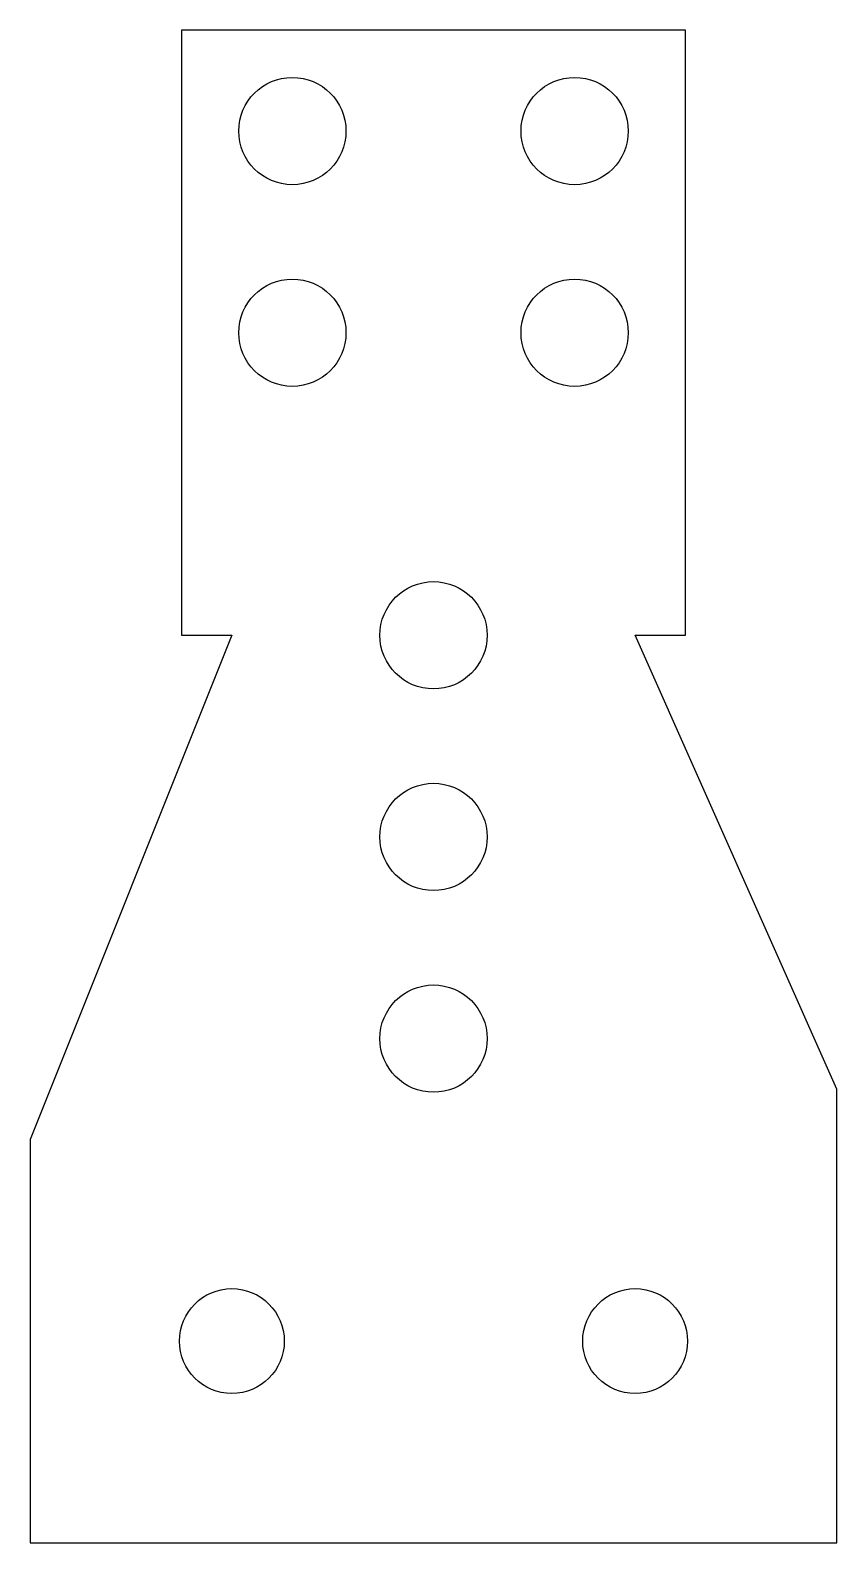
# Model space of a CAD drawing. Header units: inches. Extents: x -2 to 0, y 0 to 3.75.
import ezdxf

# ---------------------------------------------------------------- set-up
doc = ezdxf.new("R2010")
doc.units = ezdxf.units.IN
doc.header["$MEASUREMENT"] = 0

msp = doc.modelspace()

# ---------------------------------------------------------------- linework, layer by layer
msp.add_lwpolyline([(0, 0), (0, 1.125), (-0.5, 2.25), (-0.375, 2.25), (-0.375, 3.75), (-1.625, 3.75), (-1.625, 2.25), (-1.5, 2.25), (-2, 1), (-2, 0)], close=True)
for centre, radius in [((-1.35, 3.5), 0.133), ((-0.65, 3.5), 0.133), ((-1.35, 3), 0.133), ((-0.65, 3), 0.133), ((-1, 2.25), 0.133), ((-1, 1.75), 0.133), ((-1, 1.25), 0.133), ((-1.5, 0.5), 0.13), ((-0.5, 0.5), 0.13)]:
    msp.add_circle(centre, radius)

doc.saveas('drawing.dxf')
